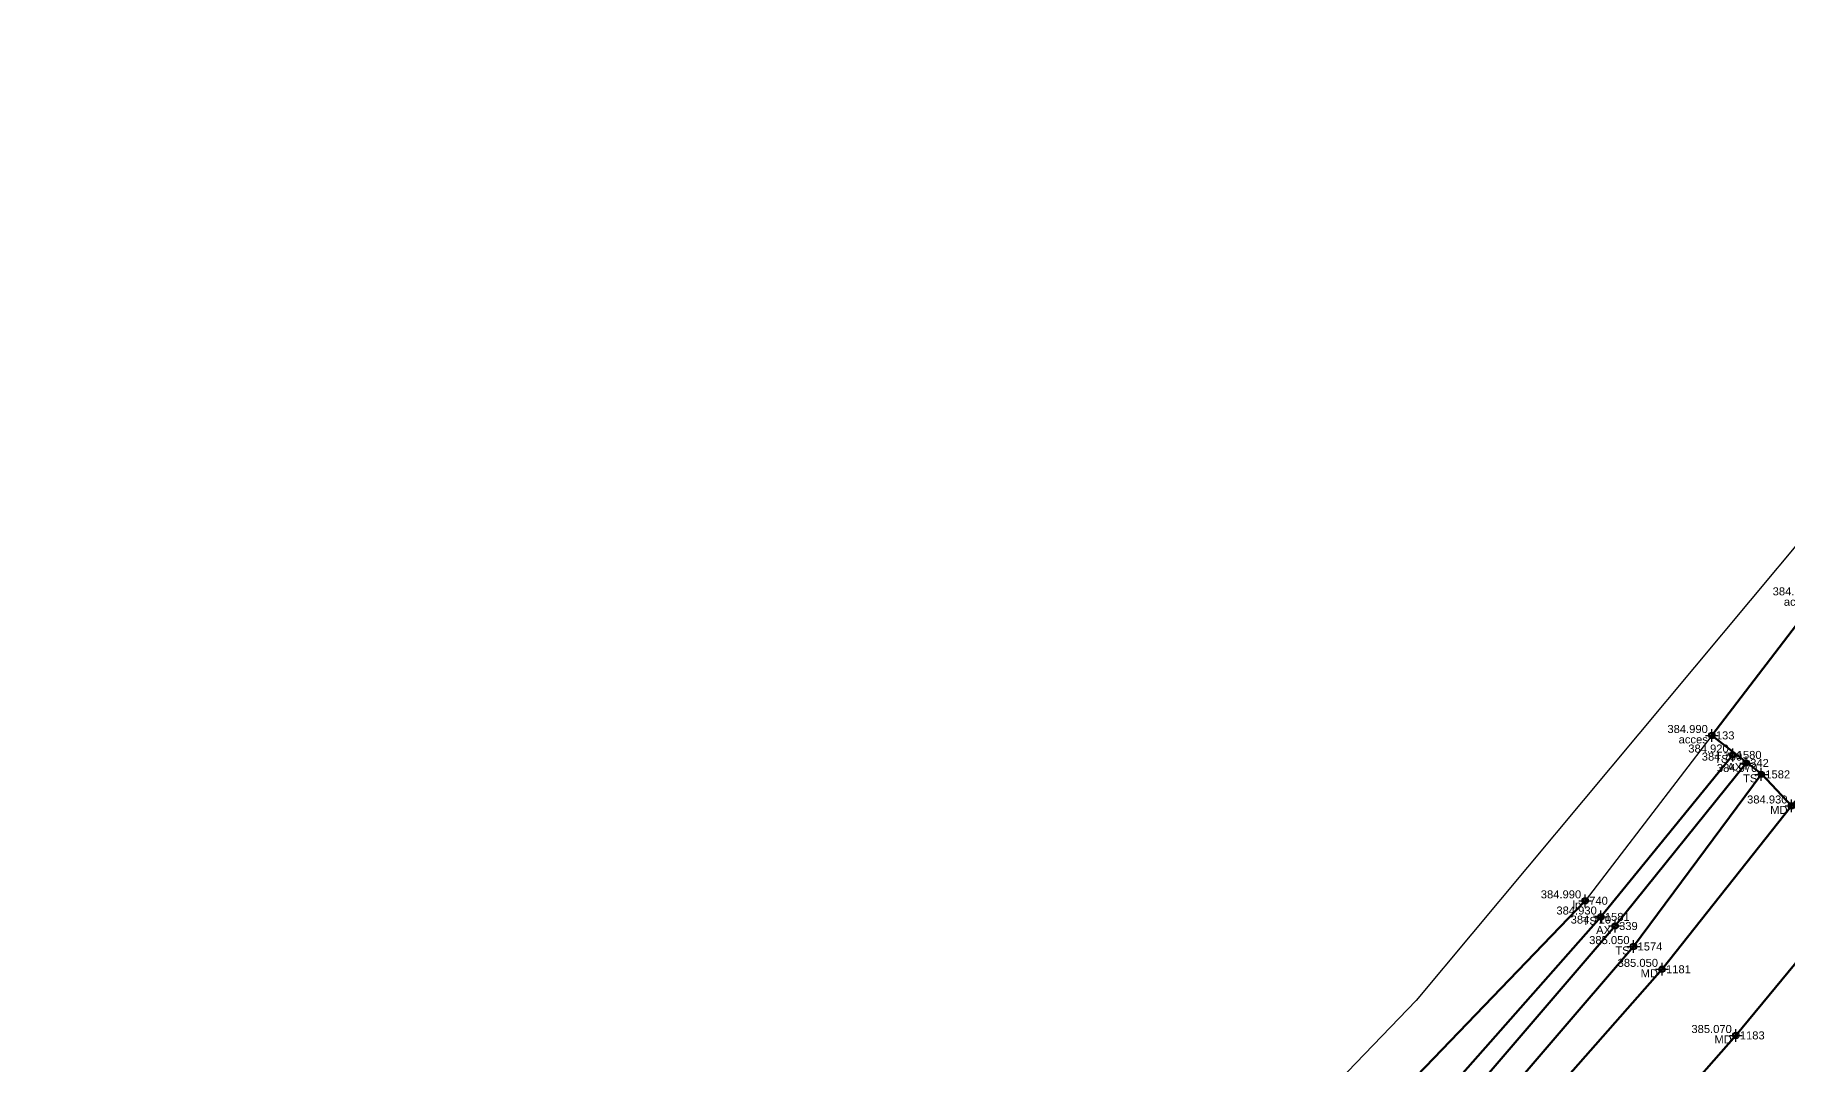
# Model space of a CAD drawing. Extents: x 396921 to 401273, y 555385 to 556691.
# Drawn here: x 401100.1 to 401154.9, y 556254.1 to 556286.2 of the extents above; entities that cross this region are included whole.
import ezdxf
from ezdxf.enums import TextEntityAlignment as Align

# ---------------------------------------------------------------- set-up
doc = ezdxf.new("R2010")
doc.units = 0
doc.header["$PDMODE"] = 34
doc.header["$PDSIZE"] = 0.2
for name, color, linetype in [('Boundary', 30, 'Continuous'), ('TOPO_CERC', 1, 'Continuous'), ('TOPO_CODE', 7, 'Continuous'), ('TOPO_ELEVATION', 7, 'Continuous'), ('TOPO_POINT_ID', 7, 'Continuous'), ('TOPO_POINTS', 7, 'Continuous'), ('TOPO_SYMBOL', 1, 'Continuous')]:
    doc.layers.add(name, color=color, linetype=linetype)
doc.layers.add('RO-LINES-LIN', color=7, linetype='Continuous', lineweight=25)
doc.styles.get("Standard").update_dxf_attribs({"font": 'arial.ttf'})

# ---------------------------------------------------------------- blocks, each defined once
blk = doc.blocks.new('PUNCTOPO')
at = {"layer": 'TOPO_CERC'}
blk.add_circle((0, 0), 0.25, dxfattribs=at)
at = {"layer": 'TOPO_SYMBOL'}
blk.add_point((0, 0), dxfattribs=at)

msp = doc.modelspace()

# ---------------------------------------------------------------- linework, layer by layer
at = {"layer": 'Boundary'}
msp.add_lwpolyline([(401169.171, 556289.109), (401165.846, 556283.138), (401143.245, 556256.069), (401114.787, 556226.516), (401095.922, 556203.28), (401073.667, 556177.756), (401047.611, 556144.285), (401026.457, 556114.84)], dxfattribs=at)
at = {"layer": 'RO-LINES-LIN', "elevation": 384.99, "flags": 128}
msp.add_lwpolyline([(401152.479, 556264.348), (401148.523, 556259.184)], dxfattribs=at)
at = {"layer": 'RO-LINES-LIN', "lineweight": 100}
for points in [[(401225.761, 556373.156, 383.79), (401216.085, 556351.497, 383.8), (401209.897, 556337.083, 383.87), (401203.299, 556320.181, 384.05), (401179.94, 556287.283, 384.42), (401153.228, 556254.978, 385.07), (401124.473, 556222.302, 385.73), (401086.722, 556181.654, 386.25), (401069.118, 556159.764, 386.97), (401036.302, 556112.167, 387.92), (401016.12, 556087.044, 388.06), (400978.164, 556050.801, 388.45), (400956.927, 556025.769, 388.5), (400940.861, 555996.772, 388.66), (400933.878, 555973.712, 388.83), (400927.98, 555941.206, 388.98), (400926.358, 555917.661, 389.16), (400924.894, 555909.885, 389.28)], [(401170.702, 556289.184, 384.38), (401173.054, 556286.894, 384.36), (401172.068, 556283.331, 384.51), (401158.654, 556266.521, 384.81), (401154.968, 556262.147, 384.93), (401150.923, 556257.044, 385.05), (401130.24, 556233.572, 385.5), (401127.728, 556230.409, 385.59), (401122.11, 556224.019, 385.73), (401112.376, 556213.37, 386.04), (401109.601, 556210.427, 386.08), (401107.8, 556208.715, 386.13), (401105.323, 556205.887, 386.16), (401084.714, 556183.745, 386.3), (401070.204, 556165.552, 386.58), (401067.45, 556161.516, 386.93), (401028.827, 556107.521, 387.88)], [(401158.654, 556266.521, 384.81), (401155.766, 556268.647, 384.77), (401152.479, 556264.348, 384.99), (401154.045, 556263.133, 384.954), (401154.968, 556262.147, 384.93)], [(401128.477, 556235.422, 385.43), (401149.011, 556258.679, 384.93), (401153.131, 556263.738, 384.92)], [(401153.552, 556263.486, 384.7), (401149.456, 556258.396, 384.71), (401128.979, 556234.508, 385.05)], [(401129.763, 556234.132, 385.43), (401150.034, 556257.755, 385.05), (401154.024, 556263.131, 384.97)], [(401148.523, 556259.184, 384.99), (401127.214, 556237.039, 385.52)]]:
    msp.add_polyline3d(points, dxfattribs=at)

# ---------------------------------------------------------------- block references
at = {"layer": 'TOPO_POINTS'}
ref = msp.add_blockref('PUNCTOPO', (401155.766, 556268.647, 384.77), dxfattribs=dict(at, xscale=0.25, yscale=0.25, zscale=0.25))
ref.add_attrib('POINT', '154', dxfattribs={"layer": 'TOPO_POINT_ID', "height": 0.25}).set_placement((401155.891, 556268.647, 384.77), align=Align.MIDDLE_LEFT)
ref.add_attrib('ELEVATION', '384.770', dxfattribs={"layer": 'TOPO_ELEVATION', "height": 0.25}).set_placement((401155.641, 556268.647, 384.77), align=Align.BOTTOM_RIGHT)
ref.add_attrib('CODE', 'acces', dxfattribs={"layer": 'TOPO_CODE', "height": 0.25}).set_placement((401155.641, 556268.647, 384.77), align=Align.TOP_RIGHT)
ref = msp.add_blockref('PUNCTOPO', (401152.479, 556264.348, 384.99), dxfattribs=dict(at, xscale=0.25, yscale=0.25, zscale=0.25))
ref.add_attrib('POINT', '133', dxfattribs={"layer": 'TOPO_POINT_ID', "height": 0.25}).set_placement((401152.604, 556264.348, 384.99), align=Align.MIDDLE_LEFT)
ref.add_attrib('ELEVATION', '384.990', dxfattribs={"layer": 'TOPO_ELEVATION', "height": 0.25}).set_placement((401152.354, 556264.348, 384.99), align=Align.BOTTOM_RIGHT)
ref.add_attrib('CODE', 'acces', dxfattribs={"layer": 'TOPO_CODE', "height": 0.25}).set_placement((401152.354, 556264.348, 384.99), align=Align.TOP_RIGHT)
ref = msp.add_blockref('PUNCTOPO', (401153.131, 556263.738, 384.92), dxfattribs=dict(at, xscale=0.25, yscale=0.25, zscale=0.25))
ref.add_attrib('POINT', '1580', dxfattribs={"layer": 'TOPO_POINT_ID', "height": 0.25}).set_placement((401153.256, 556263.738, 384.92), align=Align.MIDDLE_LEFT)
ref.add_attrib('ELEVATION', '384.920', dxfattribs={"layer": 'TOPO_ELEVATION', "height": 0.25}).set_placement((401153.006, 556263.738, 384.92), align=Align.BOTTOM_RIGHT)
ref.add_attrib('CODE', 'TS', dxfattribs={"layer": 'TOPO_CODE', "height": 0.25}).set_placement((401153.006, 556263.738, 384.92), align=Align.TOP_RIGHT)
ref = msp.add_blockref('PUNCTOPO', (401153.552, 556263.486, 384.7), dxfattribs=dict(at, xscale=0.25, yscale=0.25, zscale=0.25))
ref.add_attrib('POINT', '342', dxfattribs={"layer": 'TOPO_POINT_ID', "height": 0.25}).set_placement((401153.677, 556263.486, 384.7), align=Align.MIDDLE_LEFT)
ref.add_attrib('ELEVATION', '384.700', dxfattribs={"layer": 'TOPO_ELEVATION', "height": 0.25}).set_placement((401153.427, 556263.486, 384.7), align=Align.BOTTOM_RIGHT)
ref.add_attrib('CODE', 'AX', dxfattribs={"layer": 'TOPO_CODE', "height": 0.25}).set_placement((401153.427, 556263.486, 384.7), align=Align.TOP_RIGHT)
ref = msp.add_blockref('PUNCTOPO', (401154.024, 556263.131, 384.97), dxfattribs=dict(at, xscale=0.25, yscale=0.25, zscale=0.25))
ref.add_attrib('POINT', '1582', dxfattribs={"layer": 'TOPO_POINT_ID', "height": 0.25}).set_placement((401154.149, 556263.131, 384.97), align=Align.MIDDLE_LEFT)
ref.add_attrib('ELEVATION', '384.970', dxfattribs={"layer": 'TOPO_ELEVATION', "height": 0.25}).set_placement((401153.899, 556263.131, 384.97), align=Align.BOTTOM_RIGHT)
ref.add_attrib('CODE', 'TS', dxfattribs={"layer": 'TOPO_CODE', "height": 0.25}).set_placement((401153.899, 556263.131, 384.97), align=Align.TOP_RIGHT)
ref = msp.add_blockref('PUNCTOPO', (401154.968, 556262.147, 384.93), dxfattribs=dict(at, xscale=0.25, yscale=0.25, zscale=0.25))
ref.add_attrib('POINT', '1180', dxfattribs={"layer": 'TOPO_POINT_ID', "height": 0.25}).set_placement((401155.093, 556262.147, 384.93), align=Align.MIDDLE_LEFT)
ref.add_attrib('ELEVATION', '384.930', dxfattribs={"layer": 'TOPO_ELEVATION', "height": 0.25}).set_placement((401154.843, 556262.147, 384.93), align=Align.BOTTOM_RIGHT)
ref.add_attrib('CODE', 'MD', dxfattribs={"layer": 'TOPO_CODE', "height": 0.25}).set_placement((401154.843, 556262.147, 384.93), align=Align.TOP_RIGHT)
ref = msp.add_blockref('PUNCTOPO', (401148.523, 556259.184, 384.99), dxfattribs=dict(at, xscale=0.25, yscale=0.25, zscale=0.25))
ref.add_attrib('POINT', '740', dxfattribs={"layer": 'TOPO_POINT_ID', "height": 0.25}).set_placement((401148.648, 556259.184, 384.99), align=Align.MIDDLE_LEFT)
ref.add_attrib('ELEVATION', '384.990', dxfattribs={"layer": 'TOPO_ELEVATION', "height": 0.25}).set_placement((401148.398, 556259.184, 384.99), align=Align.BOTTOM_RIGHT)
ref.add_attrib('CODE', 'lp', dxfattribs={"layer": 'TOPO_CODE', "height": 0.25}).set_placement((401148.398, 556259.184, 384.99), align=Align.TOP_RIGHT)
ref = msp.add_blockref('PUNCTOPO', (401149.011, 556258.679, 384.93), dxfattribs=dict(at, xscale=0.25, yscale=0.25, zscale=0.25))
ref.add_attrib('POINT', '1581', dxfattribs={"layer": 'TOPO_POINT_ID', "height": 0.25}).set_placement((401149.136, 556258.679, 384.93), align=Align.MIDDLE_LEFT)
ref.add_attrib('ELEVATION', '384.930', dxfattribs={"layer": 'TOPO_ELEVATION', "height": 0.25}).set_placement((401148.886, 556258.679, 384.93), align=Align.BOTTOM_RIGHT)
ref.add_attrib('CODE', 'TS', dxfattribs={"layer": 'TOPO_CODE', "height": 0.25}).set_placement((401148.886, 556258.679, 384.93), align=Align.TOP_RIGHT)
ref = msp.add_blockref('PUNCTOPO', (401149.456, 556258.396, 384.71), dxfattribs=dict(at, xscale=0.25, yscale=0.25, zscale=0.25))
ref.add_attrib('POINT', '339', dxfattribs={"layer": 'TOPO_POINT_ID', "height": 0.25}).set_placement((401149.581, 556258.396, 384.71), align=Align.MIDDLE_LEFT)
ref.add_attrib('ELEVATION', '384.710', dxfattribs={"layer": 'TOPO_ELEVATION', "height": 0.25}).set_placement((401149.331, 556258.396, 384.71), align=Align.BOTTOM_RIGHT)
ref.add_attrib('CODE', 'AX', dxfattribs={"layer": 'TOPO_CODE', "height": 0.25}).set_placement((401149.331, 556258.396, 384.71), align=Align.TOP_RIGHT)
ref = msp.add_blockref('PUNCTOPO', (401150.034, 556257.755, 385.05), dxfattribs=dict(at, xscale=0.25, yscale=0.25, zscale=0.25))
ref.add_attrib('POINT', '1574', dxfattribs={"layer": 'TOPO_POINT_ID', "height": 0.25}).set_placement((401150.159, 556257.755, 385.05), align=Align.MIDDLE_LEFT)
ref.add_attrib('ELEVATION', '385.050', dxfattribs={"layer": 'TOPO_ELEVATION', "height": 0.25}).set_placement((401149.909, 556257.755, 385.05), align=Align.BOTTOM_RIGHT)
ref.add_attrib('CODE', 'TS', dxfattribs={"layer": 'TOPO_CODE', "height": 0.25}).set_placement((401149.909, 556257.755, 385.05), align=Align.TOP_RIGHT)
ref = msp.add_blockref('PUNCTOPO', (401150.923, 556257.044, 385.05), dxfattribs=dict(at, xscale=0.25, yscale=0.25, zscale=0.25))
ref.add_attrib('POINT', '1181', dxfattribs={"layer": 'TOPO_POINT_ID', "height": 0.25}).set_placement((401151.048, 556257.044, 385.05), align=Align.MIDDLE_LEFT)
ref.add_attrib('ELEVATION', '385.050', dxfattribs={"layer": 'TOPO_ELEVATION', "height": 0.25}).set_placement((401150.798, 556257.044, 385.05), align=Align.BOTTOM_RIGHT)
ref.add_attrib('CODE', 'MD', dxfattribs={"layer": 'TOPO_CODE', "height": 0.25}).set_placement((401150.798, 556257.044, 385.05), align=Align.TOP_RIGHT)
ref = msp.add_blockref('PUNCTOPO', (401153.228, 556254.978, 385.07), dxfattribs=dict(at, xscale=0.25, yscale=0.25, zscale=0.25))
ref.add_attrib('POINT', '1183', dxfattribs={"layer": 'TOPO_POINT_ID', "height": 0.25}).set_placement((401153.353, 556254.978, 385.07), align=Align.MIDDLE_LEFT)
ref.add_attrib('ELEVATION', '385.070', dxfattribs={"layer": 'TOPO_ELEVATION', "height": 0.25}).set_placement((401153.103, 556254.978, 385.07), align=Align.BOTTOM_RIGHT)
ref.add_attrib('CODE', 'MD', dxfattribs={"layer": 'TOPO_CODE', "height": 0.25}).set_placement((401153.103, 556254.978, 385.07), align=Align.TOP_RIGHT)

doc.saveas('drawing.dxf')
